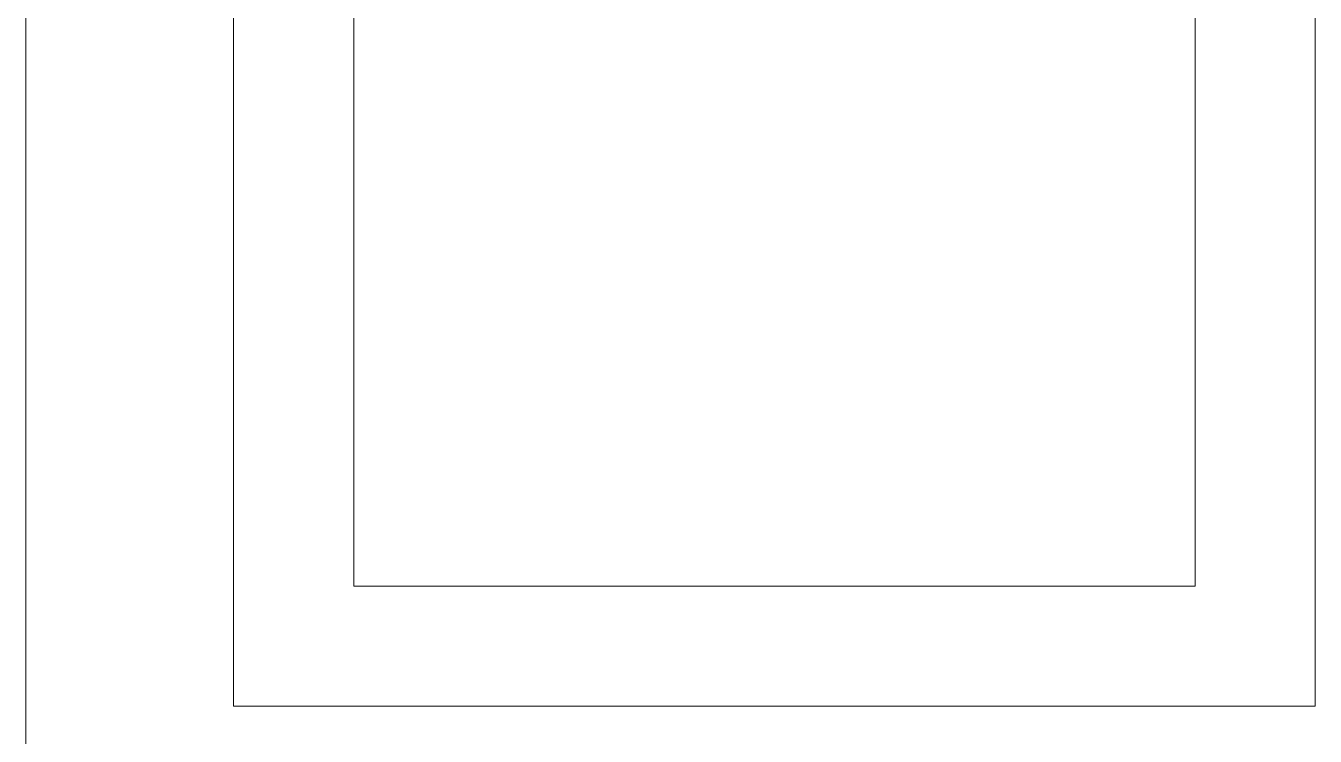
# Model space of a CAD drawing. Header units: metres. Extents: x -25 to 234, y -25 to 53.
# Drawn here: x 100.281 to 100.817, y 45.933 to 46.229 of the extents above; entities that cross this region are included whole.
import ezdxf

# ---------------------------------------------------------------- set-up
doc = ezdxf.new("R2010")
doc.units = ezdxf.units.M
doc.header["$LTSCALE"] = 0.1
doc.header["$MEASUREMENT"] = 0
doc.layers.add('1', color=1, linetype='Continuous')
doc.layers.add('A-WALL', color=7, linetype='Continuous', lineweight=5)
doc.layers.add('baños', color=251, linetype='Continuous', lineweight=0)
doc.styles.get("Standard").update_dxf_attribs({"font": 'arial.ttf'})

# ---------------------------------------------------------------- blocks, each defined once
blk = doc.blocks.new('A$C8d867532')
at = {"layer": 'baños'}
for points in [[(0.07434, 0.8), (0.52434, 0.8), (0.52434, 0), (0.07434, 0)], [(0.12434, 0.75), (0.47434, 0.75), (0.47434, 0.05), (0.12434, 0.05)]]:
    blk.add_lwpolyline(points, close=True, dxfattribs=at)
at = {"layer": 'baños', "linetype": 'Continuous', "flags": 8}
for tag, p in [('MODELNUMBER', (0.18867, 0.40004, -0.00001)), ('TRADENAME', (0.18871, 0.40004, -0.00001)), ('PRODUCT', (0.18875, 0.40004, -0.00001)), ('MATERIAL', (0.18879, 0.40004, -0.00001))]:
    blk.add_attdef(tag, p, '', height=0.0000254, rotation=270.0001, dxfattribs=at)
at = {"layer": 'baños', "linetype": 'Continuous'}
for tag, p in [('MATERIAL', (0.299, 0.39987)), ('PRODUCT', (0.29904, 0.39987)), ('TRADENAME', (0.29909, 0.39987)), ('MODELNUMBER', (0.29913, 0.39987))]:
    blk.add_attdef(tag, p, '', height=0.0000254, rotation=90.0001, dxfattribs=at)
blk = doc.blocks.new('PL MUEBLES 1N NASAS 09')
at = {"layer": 'A-WALL', "color": 4}
blk.add_line((54.58107, 52.67807), (54.58107, 49.19307), dxfattribs=at)
at = {"layer": '1', "color": 4, "xscale": -1, "rotation": 180}
blk.add_blockref('A$C8d867532', (54.59321, 51.24808), dxfattribs=at)

msp = doc.modelspace()

# ---------------------------------------------------------------- block references
msp.add_blockref('PL MUEBLES 1N NASAS 09', (45.69971, -4.50243))

doc.saveas('drawing.dxf')
